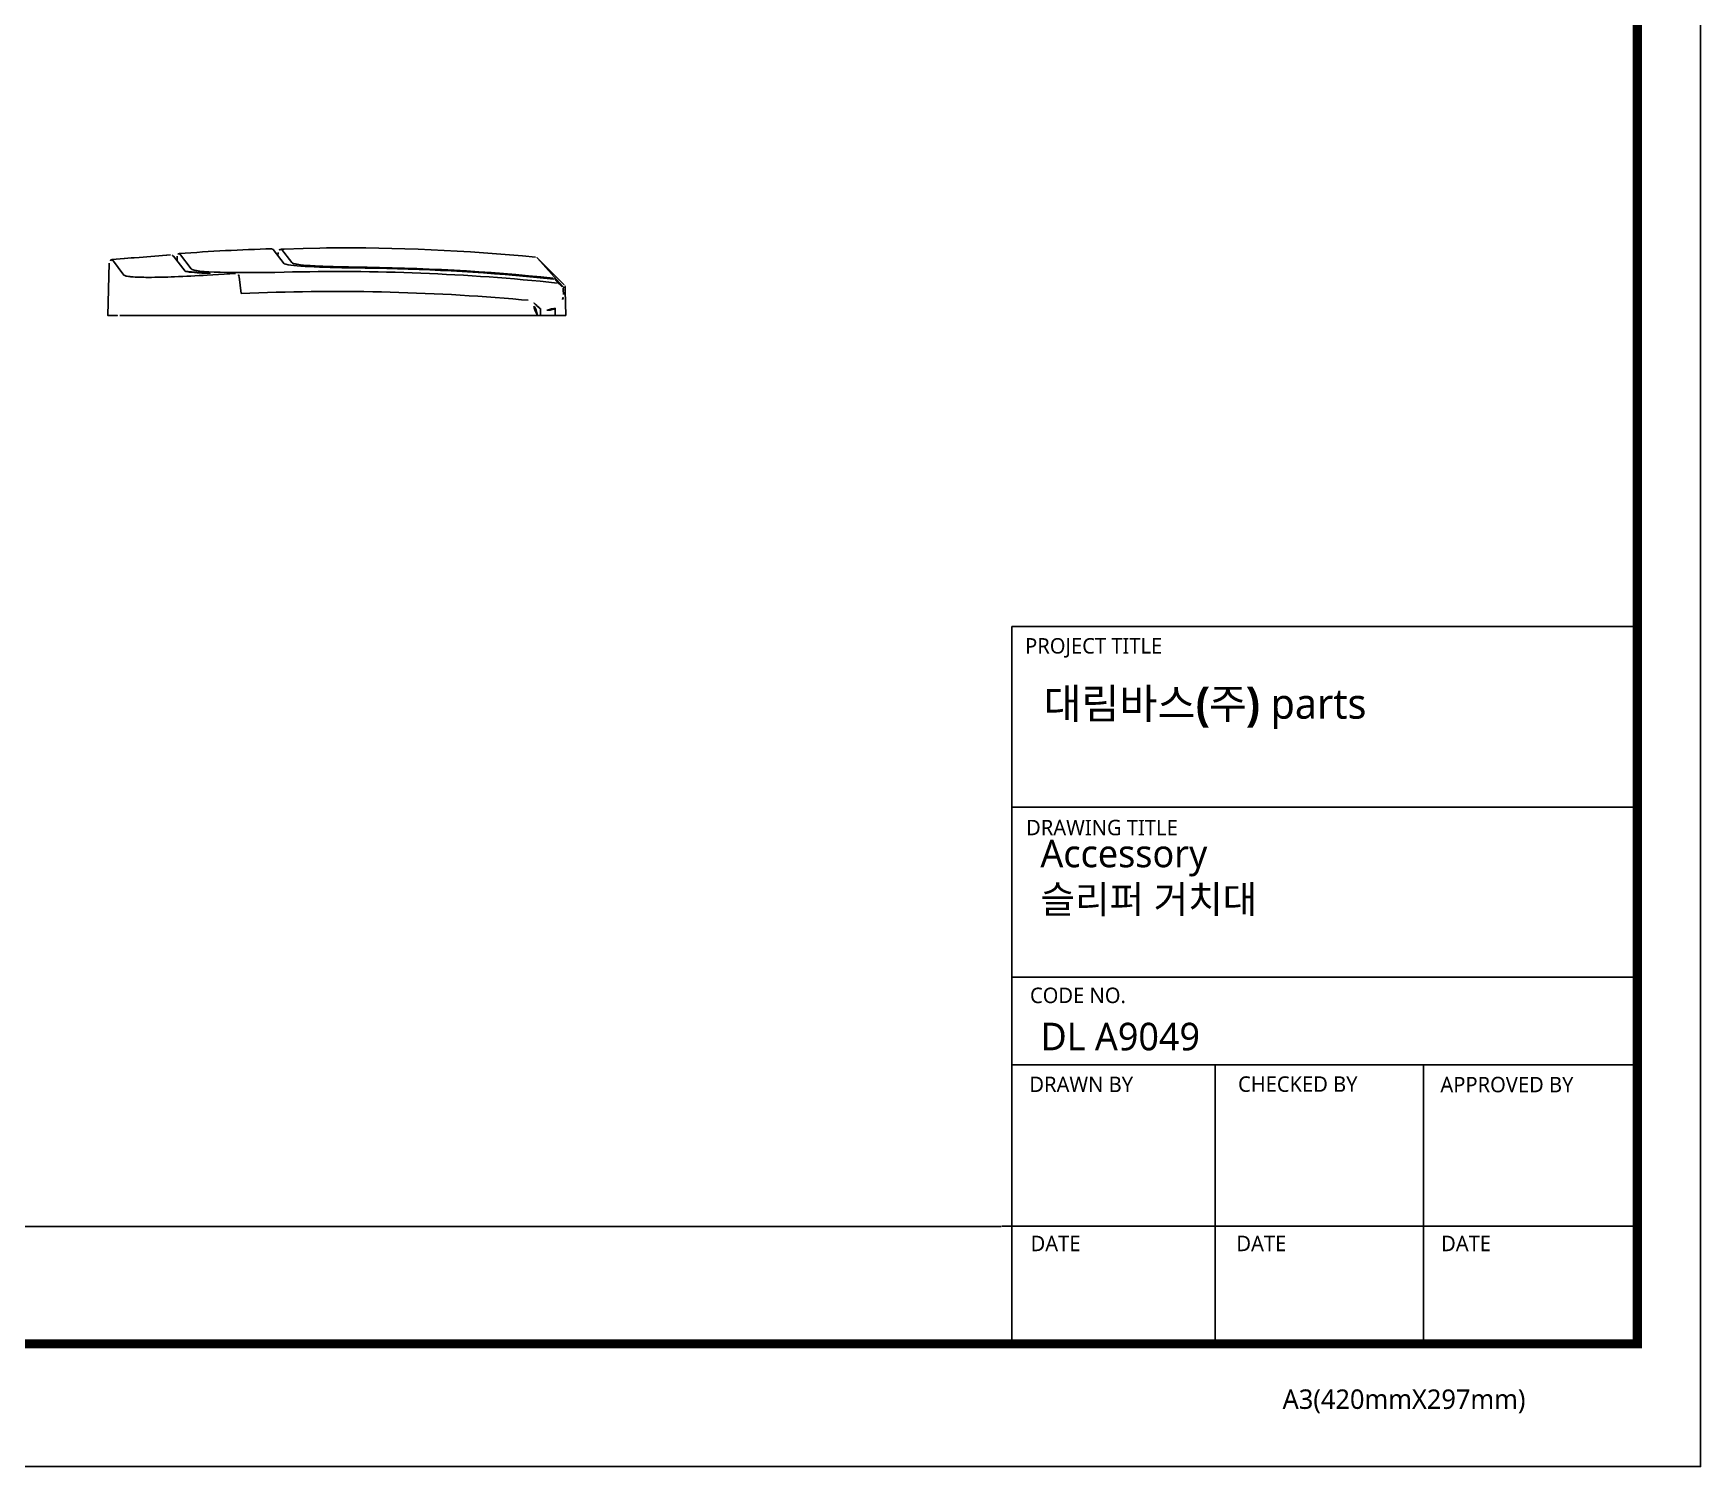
# Model space of a CAD drawing. Extents: x 16296660632 to 16296673681, y -37409619871 to -37409617503.
# Drawn here: x 16296673208.3 to 16296673680.8, y -37409618315.3 to -37409617909 of the extents above; entities that cross this region are included whole.
import ezdxf

# ---------------------------------------------------------------- set-up
doc = ezdxf.new("R2010")
doc.units = 0
doc.header["$LTSCALE"] = 10
doc.header["$MEASUREMENT"] = 0
doc.layers.get('0').update_dxf_attribs({"linetype": 'CONTINUOUS'})
doc.layers.add('MAKE2D VISIBLE LINES', color=7, linetype='CONTINUOUS')
doc.layers.add('MAKE2D VISIBLE LINES - TANGENT', color=7, linetype='CONTINUOUS')
doc.styles.add('Daelim Dimension', font='')
doc.styles.get('Daelim Dimension').set_extended_font_data('NanumGothic')

msp = doc.modelspace()

# ---------------------------------------------------------------- linework, layer by layer
at = {"color": 5, "ltscale": 40}
for p, q in [((16296673662.81492, -37409618077.105141), (16296673485.57543, -37409618077.105141)), ((16296673662.81492, -37409618128.335091), (16296673485.57543, -37409618128.335091)), ((16296673662.81492, -37409618128.335091), (16296673485.57543, -37409618128.335091)), ((16296673662.81492, -37409618176.527161), (16296673485.57543, -37409618176.527161)), ((16296673662.81492, -37409618176.527161), (16296673485.57543, -37409618176.527161)), ((16296673662.81492, -37409618201.382629), (16296673485.57543, -37409618201.382629)), ((16296673662.81492, -37409618201.382629), (16296673485.57543, -37409618201.382629)), ((16296673543.14435, -37409618201.382629), (16296673543.14435, -37409618280.505966)), ((16296673602.226761, -37409618201.382629), (16296673602.226761, -37409618280.505966)), ((16296673662.81492, -37409618247.08918), (16296673482.773899, -37409618247.08918)), ((16296673662.81492, -37409618247.08918), (16296673486.956301, -37409618247.08918)), ((16296673662.81492, -37409618280.505966), (16296673510.92021, -37409618280.505966))]:
    msp.add_line(p, q, dxfattribs=at)
at = {"color": 5, "ltscale": 0.5}
msp.add_line((16296673485.57543, -37409618077.105141), (16296673485.57543, -37409618281.578087), dxfattribs=at)
at = {"color": 5}
msp.add_line((16296672589.59712, -37409618247.215912), (16296673482.56064, -37409618247.215912), dxfattribs=at)
at = {"ltscale": 0.5}
msp.add_lwpolyline([(16296672571.764351, -37409618315.300323), (16296673680.755871, -37409618315.300323), (16296673680.755871, -37409617502.721291), (16296672571.764351, -37409617502.721291)], close=True, dxfattribs=at)
at = {"color": 5, "linetype": 'ByBlock', "lineweight": 200, "const_width": 2.55528}
msp.add_lwpolyline([(16296672589.59712, -37409618280.506416), (16296673662.81472, -37409618280.506416), (16296673662.81472, -37409617521.588249), (16296672589.59712, -37409617521.588249)], close=True, dxfattribs=at)
at = {"layer": 'MAKE2D VISIBLE LINES'}
for p, q in [((16296673275.81806, -37409617970.069389), (16296673276.282631, -37409617970.272682)), ((16296673276.282631, -37409617970.272682), (16296673279.40106, -37409617974.357277)), ((16296673277.604931, -37409617971.991982), (16296673277.62781, -37409617971.152061)), ((16296673278.601391, -37409617970.178703), (16296673279.333549, -37409617970.16066)), ((16296673279.341419, -37409617970.160469), (16296673284.722799, -37409617970.019142)), ((16296673284.722799, -37409617970.019142), (16296673289.428711, -37409617969.871017)), ((16296673289.428711, -37409617969.871017), (16296673291.35742, -37409617969.790283)), ((16296673229.362301, -37409617988.983681), (16296673229.751459, -37409617974.122467)), ((16296673230.645491, -37409617973.154251), (16296673234.07058, -37409617972.800323)), ((16296673234.08643, -37409617972.799591), (16296673235.991051, -37409617972.677299)), ((16296673235.991051, -37409617972.677299), (16296673236.887699, -37409617972.615967)), ((16296673236.887699, -37409617972.615967), (16296673238.252199, -37409617972.515388)), ((16296673238.252199, -37409617972.515388), (16296673246.00124, -37409617971.909027)), ((16296673246.00124, -37409617971.909027), (16296673246.162319, -37409617971.896141)), ((16296673246.162319, -37409617971.896141), (16296673247.17889, -37409617971.81794)), ((16296673247.965799, -37409617972.20076), (16296673251.26878, -37409617976.45446)), ((16296673249.031191, -37409617972.129158), (16296673249.070221, -37409617973.619881)), ((16296673351.164801, -37409617972.717453), (16296673358.73135, -37409617980.285713)), ((16296673351.164801, -37409617972.717453), (16296673358.19224, -37409617980.696259)), ((16296673266.60391, -37409617978.000313), (16296673267.186029, -37409617982.789673)), ((16296673357.345461, -37409617980.070122), (16296673356.17588, -37409617978.679092)), ((16296673357.345461, -37409617980.070122), (16296673358.1756, -37409617980.899887)), ((16296673358.19224, -37409617980.696259), (16296673358.683319, -37409617981.187531)), ((16296673358.97591, -37409617981.868423), (16296673358.95056, -37409617980.899269)), ((16296673358.507601, -37409617983.085083), (16296673358.46821, -37409617981.580742)), ((16296673358.97591, -37409617981.868423), (16296673359.16227, -37409617988.985077)), ((16296673257.63081, -37409617988.985077), (16296673232.7735, -37409617988.985077)), ((16296673257.63081, -37409617988.985077), (16296673350.660629, -37409617988.985077)), ((16296673350.660629, -37409617988.985077), (16296673351.16227, -37409617988.985077)), ((16296673351.16227, -37409617988.985077), (16296673351.962271, -37409617988.985077)), ((16296673351.962271, -37409617988.985077), (16296673351.962271, -37409617987.036942)), ((16296673356.16227, -37409617988.985077), (16296673351.962271, -37409617988.985077)), ((16296673353.752569, -37409617987.485077), (16296673354.008711, -37409617987.485077)), ((16296673356.16227, -37409617986.932442), (16296673356.16227, -37409617988.985077)), ((16296673356.16227, -37409617988.985077), (16296673358.162609, -37409617988.985077)), ((16296673359.16227, -37409617988.985077), (16296673358.162609, -37409617988.985077))]:
    msp.add_line(p, q, dxfattribs=at)
for centre, radius, start, end in [((16296673249.73172, -37409617972.135986), 0.700564, 94.25195942, 179.44089912), ((16296673294.053221, -37409618568.76384), 598.972398, 91.744648462, 94.248548566), ((16296673294.271721, -37409618571.531212), 601.746071, 84.628180444, 90.27747167), ((16296673230.76125, -37409617974.157997), 1.010413, 96.5785291, 177.98484361), ((16296673247.18347, -37409617972.80835), 0.990421, 37.84253932, 90.26512075), ((16296673350.46813, -37409617973.377937), 0.960001, 43.47294525, 81.74231683), ((16296673265.60848, -37409617978.121117), 1.002415, 8.22399114, 89.85902518), ((16296673357.43499, -37409617981.621483), 1.034018, 2.25793432, 44.25443156), ((16296673357.93746, -37409617980.915176), 1.013153, 1.76979187, 38.41008058), ((16296673354.006849, -37409617982.987823), 4.497263, 270.02371442, 341.25077593), ((16296673354.02323, -37409617982.975922), 4.485693, 341.03968795, 358.60541167), ((16296673357.97644, -37409617981.894608), 0.999811, 1.50040956, 45.00795928), ((16296673353.69487, -37409617983.916931), 3.568613, 220.78139547, 270.92632237)]:
    msp.add_arc(centre, radius, start, end, dxfattribs=at)
msp.add_rational_spline([(16296673229.415609, -37409617988.985077), (16296673228.93545, -37409617988.985077), (16296673232.7735, -37409617988.985077)], [0.999156128655, 0.999035575605, 1], degree=2, dxfattribs=at)
at = {"layer": 'MAKE2D VISIBLE LINES - TANGENT'}
for p, q in [((16296673249.679779, -37409617971.437363), (16296673253.027731, -37409617975.755051)), ((16296673281.508591, -37409617974.004509), (16296673278.601391, -37409617970.178703)), ((16296673233.945709, -37409617977.514023), (16296673230.698601, -37409617973.212936)), ((16296673265.56315, -37409617977.124443), (16296673257.5697, -37409617977.563469)), ((16296673355.801901, -37409617978.669739), (16296673348.062269, -37409617977.92144)), ((16296673348.5527, -37409617984.674049), (16296673346.62368, -37409617984.51593))]:
    msp.add_line(p, q, dxfattribs=at)
for centre, radius, start, end in [((16296673278.6276, -37409617971.178497), 1.000134, 91.50161126, 178.48516144), ((16296673294.249741, -37409618572.694344), 597.219677, 84.830355583, 89.520240424), ((16296673294.24477, -37409618572.71904), 597.479515, 84.108679938, 89.508438255), ((16296673294.23785, -37409618576.287018), 599.767832, 84.018227675, 91.424208444), ((16296673355.468349, -37409617979.400146), 1.010211, 45.54232242, 84.17544628), ((16296673355.69289, -37409617979.687141), 1.023223, 45.63853477, 83.88395313), ((16296673356.63101, -37409617980.801041), 1.022101, 45.65290871, 83.85548391), ((16296673294.093981, -37409618573.173286), 590.996503, 84.900672628, 92.609598729), ((16296673346.18355, -37409617989.502022), 5.005486, 5.92803165, 84.95541655), ((16296673347.22504, -37409617989.412598), 4.920441, 40.02940575, 74.38438658)]:
    msp.add_arc(centre, radius, start, end, dxfattribs=at)
for points in [[(16296673253.027731, -37409617975.755051), (16296673253.837061, -37409617976.801987), (16296673265.335831, -37409617977.053337), (16296673279.3312, -37409617976.70446)], [(16296673299.2463, -37409617975.495567), (16296673289.64941, -37409617975.410393), (16296673281.625509, -37409617974.997681), (16296673279.40106, -37409617974.357277)]]:
    msp.add_open_spline(points, degree=3, dxfattribs=at)
for points, knots in [([(16296673299.37117, -37409617975.261513), (16296673297.054041, -37409617975.24054), (16296673292.84576, -37409617975.163452), (16296673287.39603, -37409617974.916237), (16296673283.909149, -37409617974.621513), (16296673282.15052, -37409617974.31176), (16296673281.639151, -37409617974.129631), (16296673281.508591, -37409617974.004509)], [0, 0, 0, 0, 6.9526622085, 12.622941648, 16.3688309586, 17.441497669, 17.9774943061, 17.9774943061, 17.9774943061, 17.9774943061]), ([(16296673257.5697, -37409617977.563469), (16296673254.48221, -37409617977.752296), (16296673248.891081, -37409617978.042877), (16296673241.67733, -37409617978.220253), (16296673237.08674, -37409617978.143997), (16296673234.78688, -37409617977.881866), (16296673234.11515, -37409617977.674957), (16296673233.9461, -37409617977.514542)], [0, 0, 0, 0, 9.2812633087, 16.7901927477, 21.6521262026, 23.0415302314, 23.7303042941, 23.7303042941, 23.7303042941, 23.7303042941]), ([(16296673251.26878, -37409617976.45446), (16296673251.413481, -37409617976.48893), (16296673252.55888, -37409617976.713997), (16296673257.322531, -37409617977.116707), (16296673261.953449, -37409617977.126633), (16296673265.56315, -37409617977.124443)], [0.9474545048, 0.9474545048, 0.9474545048, 0.9474545048, 1.3936460221, 4.4452120299, 15.2762280313, 15.2762280313, 15.2762280313, 15.2762280313])]:
    msp.add_open_spline(points, degree=3, knots=knots, dxfattribs=at)

# ---------------------------------------------------------------- texts
at = {"color": 5, "ltscale": 40, "style": 'Daelim Dimension'}
for s, height, p in [('PROJECT TITLE', 4.37636208, (16296673489.32753, -37409618084.819481)), ('DRAWING TITLE', 4.37636208, (16296673489.60812, -37409618136.326927)), ('CODE NO.', 4.3763621, (16296673490.705589, -37409618183.892593)), ('DRAWN BY', 4.3763621, (16296673490.53397, -37409618209.119003)), ('CHECKED BY', 4.3763621, (16296673549.663441, -37409618209.041382)), ('APPROVED BY', 4.37636208, (16296673607.009701, -37409618209.182747)), ('DATE', 4.3763621, (16296673490.875799, -37409618254.224777)), ('DATE', 4.3763621, (16296673549.198071, -37409618254.224777)), ('DATE', 4.3763621, (16296673607.210939, -37409618254.224777)), ('A3(420mmX297mm)', 5.5234444, (16296673562.28159, -37409618298.931183))]:
    msp.add_text(s, height=height, dxfattribs=at).set_placement(p)
at = {"attachment_point": 1, "style": 'Daelim Dimension'}
for s, insert, char_height, width in [('{\\fPretendard Variable SemiBold|b0|i0|c129|p2;\\C7;대림바스(주)} parts', (16296673494.533001, -37409618094.703056), 8.57892807, 137.88278637), (' Accessory\\P 슬리퍼 거치대', (16296673491.01425, -37409618137.581429), 7.8130241, 135.11622391), ('DL A9049', (16296673493.699169, -37409618189.471817), 7.8130241, 131.48520688)]:
    msp.add_mtext(s, dxfattribs=dict(at, insert=insert, char_height=char_height, width=width))

doc.saveas('drawing.dxf')
